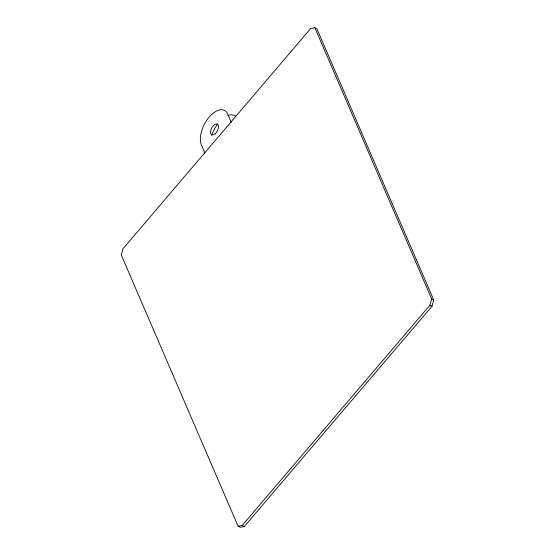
<?xml version="1.0" encoding="UTF-8"?>
<svg xmlns="http://www.w3.org/2000/svg" width="555" height="555" viewBox="0 0 555 555"><rect width="100%" height="100%" fill="white"/><g stroke="black" fill="none" stroke-linecap="round" stroke-linejoin="round"><path stroke-width="0.83" d="M238.067 526.161L242.181 525.481L429.938 305.174L431.679 298.985L314.865 27.75L310.751 28.437L122.995 248.737L121.254 254.925L238.067 526.161L240.135 527.25L244.249 526.563L432.005 306.263L433.746 300.075L316.933 28.839L314.865 27.75M431.679 298.985L433.746 300.075M429.938 305.174L432.005 306.263M242.181 525.481L244.249 526.563M231.296 122.371L227.689 114.011A21.513 11.371 -62.3 0 0 209.214 117.091A21.513 11.371 -62.3 0 0 201.382 144.876L204.989 153.242M211.753 135.309A21.513 11.371 -62.3 0 1 217.615 124.056M227.793 115.537A21.513 11.371 -62.3 0 1 235.702 116.501M215.021 133.901A6.022 3.184 -62.3 0 0 217.713 124.376A6.022 3.184 -62.3 0 0 210.879 130.05A6.022 3.184 -62.3 0 0 215.021 133.901"/></g></svg>
